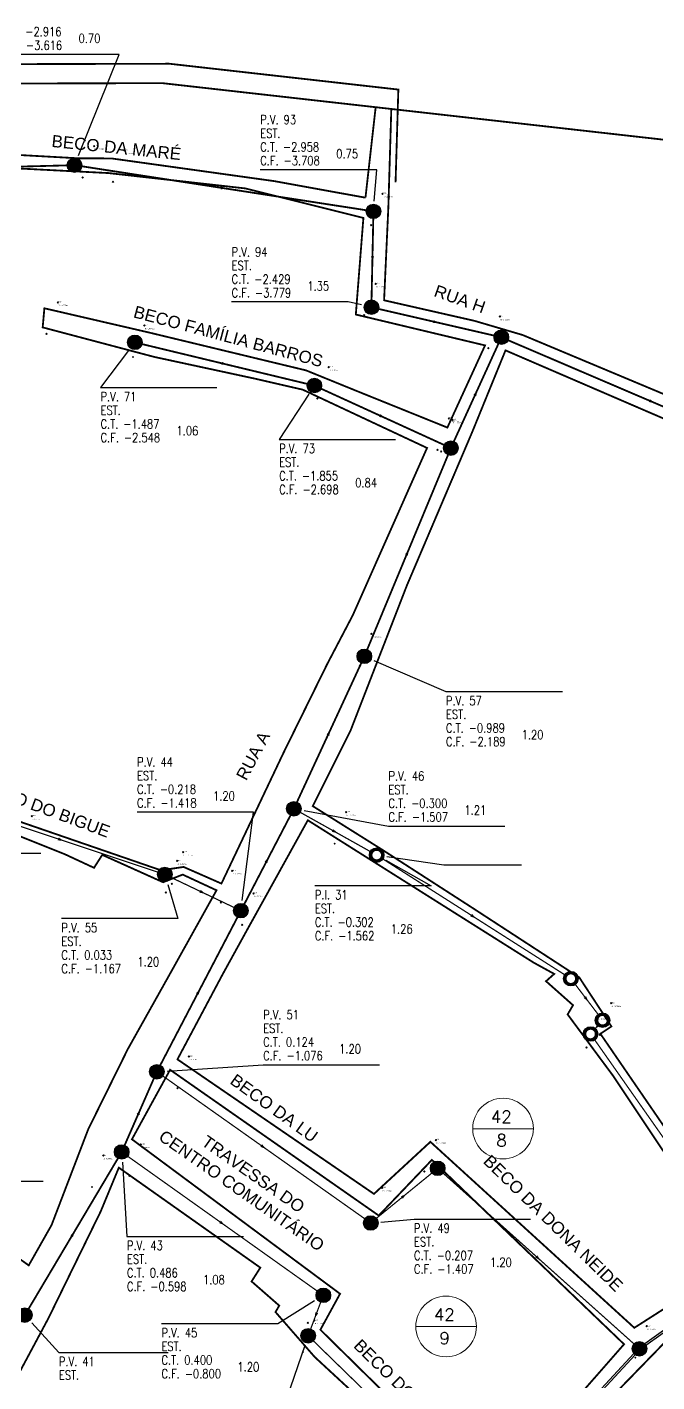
# Model space of a CAD drawing. Extents: x -44 to 717176, y -20 to 14707758.
# Drawn here: x 358129.6 to 358233.4, y 7353763.7 to 7353987.2 of the extents above; entities that cross this region are included whole.
import ezdxf
from ezdxf.enums import TextEntityAlignment as Align

# ---------------------------------------------------------------- set-up
doc = ezdxf.new("R2010")
doc.units = 0
doc.set_wipeout_variables(frame=1)
doc.header["$PDMODE"] = 3
doc.header["$PDSIZE"] = 0.1
for name, color, linetype in [('0-quadras', 5, 'Continuous'), ('A_Alerta', 2, 'Continuous'), ('Heights', 7, 'Continuous'), ('PONTOS-CAIXAS_U', 1, 'Continuous'), ('PS_IND_FLUXO', 3, 'Continuous'), ('PS_PONTOS_IDENTIFICACAO_LIN', 7, 'Continuous'), ('PS_PONTOS_IDENTIFICACAO_TXT', 7, 'Continuous'), ('Survey.td2', 7, 'Continuous'), ('Survey.td2_Mark', 7, 'Continuous'), ('TEXTO', 7, 'Continuous'), ('TUBO_PVC', 1, 'Continuous')]:
    doc.layers.add(name, color=color, linetype=linetype)
doc.layers.add('COTAS', color=7, linetype='Continuous', lineweight=9)
doc.styles.add('CARIMBO', font='arial.ttf', dxfattribs={"height": 2})
doc.styles.add('ROMANS', font='ROMANS.shx', dxfattribs={"height": 2})
doc.styles.add('SABESP', font='ROMANS.shx', dxfattribs={"height": 2})
doc.styles.get("Standard").update_dxf_attribs({"font": 'times.ttf'})

# ---------------------------------------------------------------- blocks, each defined once
blk = doc.blocks.new('*U777', base_point=(9690.446, 9362.01))
at = {"const_width": 0.24, "flags": 128}
blk.add_lwpolyline([(9690.326, 9362.01, 1), (9690.566, 9362.01, 1)], format="xyb", close=True, dxfattribs=at)
blk.add_circle((9690.446, 9362.01), 0.24)
blk = doc.blocks.new('*U795', base_point=(9690.446, 9362.01))
at = {"const_width": 0.24, "flags": 128}
blk.add_lwpolyline([(9690.326, 9362.01, 1), (9690.566, 9362.01, 1)], format="xyb", close=True, dxfattribs=at)
blk.add_circle((9690.446, 9362.01), 0.24)
blk = doc.blocks.new('*U796', base_point=(9690.446, 9362.01))
at = {"const_width": 0.24, "flags": 128}
blk.add_lwpolyline([(9690.326, 9362.01, 1), (9690.566, 9362.01, 1)], format="xyb", close=True, dxfattribs=at)
blk.add_circle((9690.446, 9362.01), 0.24)
blk = doc.blocks.new('*U798', base_point=(9690.446, 9362.01))
at = {"const_width": 0.24, "flags": 128}
blk.add_lwpolyline([(9690.326, 9362.01, 1), (9690.566, 9362.01, 1)], format="xyb", close=True, dxfattribs=at)
blk.add_circle((9690.446, 9362.01), 0.24)
blk = doc.blocks.new('*U799', base_point=(9690.446, 9362.01))
at = {"const_width": 0.24, "flags": 128}
blk.add_lwpolyline([(9690.326, 9362.01, 1), (9690.566, 9362.01, 1)], format="xyb", close=True, dxfattribs=at)
blk.add_circle((9690.446, 9362.01), 0.24)
blk = doc.blocks.new('*U800', base_point=(9690.446, 9362.01))
at = {"const_width": 0.24, "flags": 128}
blk.add_lwpolyline([(9690.326, 9362.01, 1), (9690.566, 9362.01, 1)], format="xyb", close=True, dxfattribs=at)
blk.add_circle((9690.446, 9362.01), 0.24)
blk = doc.blocks.new('*U801', base_point=(9690.446, 9362.01))
at = {"const_width": 0.24, "flags": 128}
blk.add_lwpolyline([(9690.326, 9362.01, 1), (9690.566, 9362.01, 1)], format="xyb", close=True, dxfattribs=at)
blk.add_circle((9690.446, 9362.01), 0.24)
blk = doc.blocks.new('*U806', base_point=(9690.446, 9362.01))
at = {"const_width": 0.24, "flags": 128}
blk.add_lwpolyline([(9690.326, 9362.01, 1), (9690.566, 9362.01, 1)], format="xyb", close=True, dxfattribs=at)
blk.add_circle((9690.446, 9362.01), 0.24)
blk = doc.blocks.new('*U807', base_point=(9690.446, 9362.01))
at = {"const_width": 0.24, "flags": 128}
blk.add_lwpolyline([(9690.326, 9362.01, 1), (9690.566, 9362.01, 1)], format="xyb", close=True, dxfattribs=at)
blk.add_circle((9690.446, 9362.01), 0.24)
blk = doc.blocks.new('*U808', base_point=(9690.446, 9362.01))
at = {"const_width": 0.24, "flags": 128}
blk.add_lwpolyline([(9690.326, 9362.01, 1), (9690.566, 9362.01, 1)], format="xyb", close=True, dxfattribs=at)
blk.add_circle((9690.446, 9362.01), 0.24)
blk = doc.blocks.new('*U809', base_point=(9690.446, 9362.01))
at = {"const_width": 0.24, "flags": 128}
blk.add_lwpolyline([(9690.326, 9362.01, 1), (9690.566, 9362.01, 1)], format="xyb", close=True, dxfattribs=at)
blk.add_circle((9690.446, 9362.01), 0.24)
blk = doc.blocks.new('*U811', base_point=(9690.446, 9362.01))
at = {"const_width": 0.24, "flags": 128}
blk.add_lwpolyline([(9690.326, 9362.01, 1), (9690.566, 9362.01, 1)], format="xyb", close=True, dxfattribs=at)
blk.add_circle((9690.446, 9362.01), 0.24)
blk = doc.blocks.new('*U812', base_point=(9690.446, 9362.01))
at = {"const_width": 0.24, "flags": 128}
blk.add_lwpolyline([(9690.326, 9362.01, 1), (9690.566, 9362.01, 1)], format="xyb", close=True, dxfattribs=at)
blk.add_circle((9690.446, 9362.01), 0.24)
blk = doc.blocks.new('*U813', base_point=(9690.446, 9362.01))
at = {"const_width": 0.24, "flags": 128}
blk.add_lwpolyline([(9690.326, 9362.01, 1), (9690.566, 9362.01, 1)], format="xyb", close=True, dxfattribs=at)
blk.add_circle((9690.446, 9362.01), 0.24)
blk = doc.blocks.new('*U827', base_point=(9690.446, 9362.01))
at = {"const_width": 0.24, "flags": 128}
blk.add_lwpolyline([(9690.326, 9362.01, 1), (9690.566, 9362.01, 1)], format="xyb", close=True, dxfattribs=at)
blk.add_circle((9690.446, 9362.01), 0.24)
blk = doc.blocks.new('*U828', base_point=(9690.446, 9362.01))
at = {"const_width": 0.24, "flags": 128}
blk.add_lwpolyline([(9690.326, 9362.01, 1), (9690.566, 9362.01, 1)], format="xyb", close=True, dxfattribs=at)
blk.add_circle((9690.446, 9362.01), 0.24)
blk = doc.blocks.new('*U848', base_point=(9690.446, 9362.01))
at = {"const_width": 0.24, "flags": 128}
blk.add_lwpolyline([(9690.326, 9362.01, 1), (9690.566, 9362.01, 1)], format="xyb", close=True, dxfattribs=at)
blk.add_circle((9690.446, 9362.01), 0.24)
blk = doc.blocks.new('*U849', base_point=(9690.446, 9362.01))
at = {"const_width": 0.24, "flags": 128}
blk.add_lwpolyline([(9690.326, 9362.01, 1), (9690.566, 9362.01, 1)], format="xyb", close=True, dxfattribs=at)
blk.add_circle((9690.446, 9362.01), 0.24)
blk = doc.blocks.new('*U850', base_point=(9690.446, 9362.01))
at = {"const_width": 0.24, "flags": 128}
blk.add_lwpolyline([(9690.326, 9362.01, 1), (9690.566, 9362.01, 1)], format="xyb", close=True, dxfattribs=at)
blk.add_circle((9690.446, 9362.01), 0.24)
blk = doc.blocks.new('*U1415', base_point=(9679.184, 9377.793))
at = {"const_width": 0.1, "flags": 128}
blk.add_lwpolyline([(9678.994, 9377.793, 1), (9679.374, 9377.793, 1)], format="xyb", close=True, dxfattribs=at)
blk.add_circle((9679.184, 9377.793), 0.24)
blk = doc.blocks.new('*U1416', base_point=(9679.184, 9377.793))
at = {"const_width": 0.1, "flags": 128}
blk.add_lwpolyline([(9678.994, 9377.793, 1), (9679.374, 9377.793, 1)], format="xyb", close=True, dxfattribs=at)
blk.add_circle((9679.184, 9377.793), 0.24)
blk = doc.blocks.new('*U1417', base_point=(9679.184, 9377.793))
at = {"const_width": 0.1, "flags": 128}
blk.add_lwpolyline([(9678.994, 9377.793, 1), (9679.374, 9377.793, 1)], format="xyb", close=True, dxfattribs=at)
blk.add_circle((9679.184, 9377.793), 0.24)
blk = doc.blocks.new('*U1419', base_point=(9679.184, 9377.793))
at = {"const_width": 0.1, "flags": 128}
blk.add_lwpolyline([(9678.994, 9377.793, 1), (9679.374, 9377.793, 1)], format="xyb", close=True, dxfattribs=at)
blk.add_circle((9679.184, 9377.793), 0.24)

msp = doc.modelspace()

# ---------------------------------------------------------------- linework, layer by layer
at = {"layer": '0-quadras'}
msp.add_lwpolyline([(357879.47, 7353922.2, 0.3, 0.3, 0), (357953.06, 7353955.2, 0.3, 0.3, 0), (358080.02, 7353980.94, 0.3, 0.3, 0), (358153.05, 7353981.13, 0.3, 0.3, 0), (358190.81, 7353976.87, 0.3, 0.3, 0), (358190.35, 7353961.56, 0, 0, 0)], format="xyseb", dxfattribs=at)
at = {"layer": '0-quadras', "const_width": 0.3}
for points in [[(357942.31, 7353814.69), (357922.12, 7353813.84), (357899.59, 7353814.4), (357796.74, 7353824.68), (357810.39, 7353891.5), (357878.3, 7353918.99), (357951.89, 7353952), (358078.86, 7353977.74), (358151.89, 7353977.93), (358189.65, 7353973.67), (358189.19, 7353958.36)], [(358185.39, 7353959.04), (358187.07, 7353973.96)], [(358285.27, 7353901.01), (358265.83, 7353912.06), (358258, 7353916.73), (358237.34, 7353925.48), (358211.31, 7353936.39), (358203.36, 7353938.73), (358188.46, 7353942.12), (358189.16, 7353957.42), (358189.65, 7353973.67), (358258.92, 7353965.85), (358350.07, 7353963.24), (358332.98, 7353920.56), (358332.98, 7353920.56)], [(358185.39, 7353959.04), (358170.36, 7353961.77), (358143.55, 7353965.51), (358137.99, 7353965.54), (358120.01, 7353966.54), (358107.82, 7353965.92), (358089.69, 7353949.96), (358081.36, 7353951.3)], [(358119.35, 7353964.31), (358143.02, 7353963.1), (358165.58, 7353960.57), (358185.05, 7353955.7), (358183.8, 7353939.77), (358205.1, 7353934.68), (358198.89, 7353921.13), (358184.3, 7353927.02), (358175.6, 7353930.56), (358149.78, 7353936.79), (358132.47, 7353940.8), (358132.19, 7353937.65), (358150.58, 7353932.78), (358167.15, 7353929.2), (358175.05, 7353927.38), (358195.54, 7353917.77), (358183.3, 7353890.18), (358179.07, 7353882.1), (358171.88, 7353867.49), (358161.65, 7353845.93), (358155.42, 7353848.67), (358151.68, 7353848.12), (358115.29, 7353860.67)], [(358247.68, 7353786.81), (358224.11, 7353821.16), (358225.93, 7353822.37), (358220.63, 7353830.45), (358202.73, 7353842.11), (358188.22, 7353851.47), (358176.71, 7353858.7), (358182.93, 7353871.16), (358192.22, 7353895.1), (358203.02, 7353920.48), (358208.47, 7353933.86), (358235.03, 7353922.4)], [(358114.58, 7353859.28), (358135.88, 7353850.75), (358140.65, 7353848.53), (358142.01, 7353850.66), (358152.03, 7353846.15), (358155.27, 7353847.41), (358160.84, 7353844.82), (358153.29, 7353831.26), (358146.22, 7353818.63), (358139.7, 7353805.42), (358133.65, 7353789.61), (358129.89, 7353782.97), (358106.12, 7353799.77)], [(358189.65, 7353728.96), (358203.15, 7353740.88), (358187.16, 7353758.48), (358177, 7353767.88), (358170.56, 7353775.27), (358171.18, 7353776.33), (358166.62, 7353780.32), (358168.06, 7353782.59), (358144.74, 7353799.08), (358141.76, 7353791.88), (358133.13, 7353774.24), (358125.65, 7353760.24), (358145.72, 7353742.02), (358148.94, 7353739.49), (358174.57, 7353714.42)], [(358138.84, 7353587.13), (358135.15, 7353613.19), (358135.44, 7353633.02), (358135.44, 7353650.98), (358140.25, 7353659.31), (358153.75, 7353686.31), (358173.95, 7353708.81), (358201.11, 7353733.36), (358211.49, 7353745.22), (358227.24, 7353762.57), (358236.04, 7353771.63), (358250.36, 7353781.76)]]:
    msp.add_lwpolyline(points, dxfattribs=at)
for points in [[(358218.71, 7353824.35), (358226.15, 7353814.3), (358245.76, 7353784.91), (358235.96, 7353776.67), (358229.7, 7353772.67), (358196.09, 7353803.34), (358186.79, 7353794.75), (358154.4, 7353816.94), (358161.81, 7353830.89), (358165.98, 7353838.47), (358168.1, 7353842.29), (358175.89, 7353856.37), (358213.1, 7353832.9), (358216.5, 7353831.03), (358215.15, 7353829.83), (358219.6, 7353825.87)], [(358153.19, 7353815.22), (358187.58, 7353791.18), (358196.34, 7353800.36), (358228.01, 7353769.96), (358205.95, 7353744.77), (358177.96, 7353772.35), (358181.2, 7353778.28), (358146.9, 7353803.76)]]:
    msp.add_lwpolyline(points, close=True, dxfattribs=at)
at = {"layer": 'COTAS', "ltscale": 4}
for p, q in [((358203.06, 7353805.51), (358213.06, 7353805.51)), ((358193.68, 7353772.88), (358203.68, 7353772.88))]:
    msp.add_line(p, q, dxfattribs=at)
at = {"layer": 'COTAS'}
for centre in [(358208.06, 7353805.52), (358198.68, 7353772.89)]:
    msp.add_circle(centre, 5, dxfattribs=at)
at = {"layer": 'PS_IND_FLUXO'}
for points in [[(358161.58, 7353960.67, 0.5, 0, 0), (358162.57, 7353960.52, 0, 0, 0)], [(358186.55, 7353949.38, 0.5, 0, 0), (358186.53, 7353948.38, 0, 0, 0)], [(358196.59, 7353938.6, 0.5, 0, 0), (358197.56, 7353938.38, 0, 0, 0)], [(358161.69, 7353931.73, 0.5, 0, 0), (358162.66, 7353931.5, 0, 0, 0)], [(358203.42, 7353926.43, 0.5, 0, 0), (358203.84, 7353927.34, 0, 0, 0)], [(358232.18, 7353925.57, 0.5, 0, 0), (358233.1, 7353925.18, 0, 0, 0)], [(358187.76, 7353923.11, 0.5, 0, 0), (358188.67, 7353922.69, 0, 0, 0)], [(358192.15, 7353900.12, 0.5, 0, 0), (358192.53, 7353901.04, 0, 0, 0)], [(358179.19, 7353870.39, 0.5, 0, 0), (358179.61, 7353871.29, 0, 0, 0)], [(358134.75, 7353853.29, 0.5, 0, 0), (358135.69, 7353852.97, 0, 0, 0)], [(358179.98, 7353854.69, 0.5, 0, 0), (358180.85, 7353854.2, 0, 0, 0)], [(358168.99, 7353849.42, 0.5, 0, 0), (358169.45, 7353850.3, 0, 0, 0)], [(358158.13, 7353844.66, 0.5, 0, 0), (358159.03, 7353844.23, 0, 0, 0)], [(358202.82, 7353840.71, 0.5, 0, 0), (358203.66, 7353840.17, 0, 0, 0)], [(358157.7, 7353827.74, 0.5, 0, 0), (358158.16, 7353828.62, 0, 0, 0)], [(358221.55, 7353827.22, 0.5, 0, 0), (358222.16, 7353826.43, 0, 0, 0)], [(358223.81, 7353822.64, 0.5, 0, 0), (358223.15, 7353821.88, 0, 0, 0)], [(358147.91, 7353807.83, 0.5, 0, 0), (358148.31, 7353808.74, 0, 0, 0)], [(358168.22, 7353802.72, 0.5, 0, 0), (358169.04, 7353802.14, 0, 0, 0)], [(358191.39, 7353794.15, 0.5, 0, 0), (358192.16, 7353794.78, 0, 0, 0)], [(358161.42, 7353790.14, 0.5, 0, 0), (358162.23, 7353789.56, 0, 0, 0)], [(358136.97, 7353787.78, 0.5, 0, 0), (358137.48, 7353788.64, 0, 0, 0)], [(358213.54, 7353784.43, 0.5, 0, 0), (358214.29, 7353783.76, 0, 0, 0)], [(358177.36, 7353775.16, 0.5, 0, 0), (358177.01, 7353774.22, 0, 0, 0)]]:
    msp.add_lwpolyline(points, format="xyseb", dxfattribs=at)
at = {"layer": 'PS_PONTOS_IDENTIFICACAO_LIN', "linetype": 'Continuous'}
for points in [[(358138.08, 7353965.98), (358144.78, 7353982.67), (358125.58, 7353982.67)], [(358186.84, 7353958.48), (358187.24, 7353963.66), (358168.04, 7353963.66)], [(358184.71, 7353941.35), (358182.53, 7353941.85), (358163.33, 7353941.85)], [(358146.35, 7353933.82), (358141.72, 7353927.73), (358160.92, 7353927.73)], [(358176.04, 7353926.63), (358171.16, 7353919.17), (358190.36, 7353919.17)], [(358186.77, 7353882.74), (358198.66, 7353877.59), (358217.86, 7353877.59)], [(358165.07, 7353843.14), (358166.94, 7353857.73), (358147.74, 7353857.73)], [(358175.26, 7353857.96), (358189.17, 7353855.42), (358208.37, 7353855.42)], [(358188.72, 7353849.8), (358196.24, 7353845.57), (358177.04, 7353845.57)], [(358152.79, 7353845.8), (358154.47, 7353840.15), (358135.27, 7353840.15)], [(358152.7, 7353815.01), (358168.52, 7353816.05), (358187.72, 7353816.05)], [(358145.32, 7353799.97), (358146.08, 7353787.74), (358165.28, 7353787.74)], [(358105.34, 7353796.05), (358114.28, 7353796.86), (358132.28, 7353796.86)], [(358187.95, 7353790.11), (358193.39, 7353790.6), (358212.59, 7353790.6)], [(358177, 7353777.13), (358170.96, 7353773.35), (358151.76, 7353773.35)], [(358130.39, 7353773.51), (358134.86, 7353768.62), (358152.86, 7353768.62)], [(358175.39, 7353769.75), (358170.67, 7353756.03), (358189.87, 7353756.03)]]:
    msp.add_lwpolyline(points, dxfattribs=at)
at = {"layer": 'PS_PONTOS_IDENTIFICACAO_TXT'}
msp.add_lwpolyline([(358188.92, 7353850.38), (358198.29, 7353849), (358211.09, 7353849)], dxfattribs=at)
at = {"layer": 'Survey.td2'}
for p in [(358140.66, 7353967.56, -2.92), (358145.66, 7353966.83, -2.97), (358138.78, 7353962.36, -2.92), (358143.78, 7353961.64, -2.97), (358188.2, 7353959.71, -2.96), (358186.33, 7353954.52, -2.96), (358187.07, 7353944.84, -2.43), (358134.69, 7353941.78, -1.81), (358148.95, 7353937.95, -1.49), (358185.19, 7353939.65, -2.43), (358207.52, 7353939.43, -2.37), (358132.82, 7353936.59, -1.81), (358205.64, 7353934.23, -2.37), (358147.08, 7353932.76, -1.49), (358179.32, 7353931.1, -1.86), (358177.45, 7353925.91, -1.86), (358199.14, 7353922.65, -1.59), (358199.73, 7353922.41, -1.63), (358197.27, 7353917.45, -1.59), (358197.86, 7353917.22, -1.63), (358186.36, 7353887.1, -0.99), (358184.49, 7353881.9, -0.99), (358182.2, 7353857.71, -0.3), (358155.33, 7353851.12, 0.12), (358180.32, 7353852.52, -0.3), (358154.37, 7353849.67, 0.03), (358163.43, 7353848.03, -0.16), (358152.5, 7353844.47, 0.03), (358153.46, 7353845.92, 0.12), (358166.93, 7353844.33, -0.22), (358161.56, 7353842.84, -0.16), (358165.06, 7353839.13, -0.22), (358225.9, 7353826.2, -1.71), (358223.7, 7353824.11, -1.71), (358224.03, 7353821.01, -1.71), (358156.28, 7353817.41, 0.12), (358221.83, 7353818.91, -1.71), (358154.41, 7353812.21, 0.12), (358196.98, 7353803.65, -1.28), (358148.34, 7353802.9, 0.49), (358142.18, 7353801.08, 0.57), (358146.47, 7353797.7, 0.49), (358195.1, 7353798.46, -1.28), (358140.31, 7353795.89, 0.57), (358188.13, 7353795.75, -0.21), (358186.26, 7353790.56, -0.21), (358177.77, 7353778.67, 0.37), (358175.89, 7353773.48, 0.37), (358176.97, 7353773.88, 0.12), (358231.74, 7353772.94, -1.65), (358175.1, 7353768.68, 0.12), (358229.86, 7353767.74, -1.65)]:
    msp.add_point(p, dxfattribs=at)
at = {"layer": 'TUBO_PVC'}
for points, const_width in [([(358108.48, 7353963.64), (358136.25, 7353964.37)], 0.3), ([(358138.63, 7353964.22), (358185.52, 7353956.97)], 0.3), ([(358186.68, 7353955.59), (358186.39, 7353942.17)], 0.3), ([(358187.53, 7353940.7), (358206.62, 7353936.29)], 0.3), ([(358208.89, 7353935.54), (358256.39, 7353915.21)], 0.3), ([(358148.55, 7353934.9), (358175.8, 7353928.33)], 0.3), ([(358207.29, 7353934.92), (358199.96, 7353918.84)], 0.3), ([(358178.06, 7353927.55), (358198.38, 7353918.25)], 0.3), ([(358199.01, 7353916.64), (358185.67, 7353884.52)], 0.3), ([(358184.71, 7353882.32), (358174.09, 7353859.35)], 0.3), ([(358119.27, 7353858.45), (358151.17, 7353847.81)], 0.2), ([(358174.64, 7353857.68), (358186.19, 7353851.21)], 0.2), ([(358173.04, 7353857.2), (358165.41, 7353842.52)], 0.3), ([(358188.25, 7353849.99), (358218.23, 7353830.89)], 0.2), ([(358153.39, 7353846.92), (358163.77, 7353841.97)], 0.2), ([(358151.56, 7353815.96), (358164.3, 7353840.39)], 0.3), ([(358219.97, 7353829.3), (358223.74, 7353824.35)], 0.2), ([(358223.68, 7353822.49), (358223.27, 7353822.02)], 0.2), ([(358223.18, 7353820.14), (358248.41, 7353784.18)], 0.2), ([(358145.69, 7353802.76), (358150.52, 7353813.8)], 0.3), ([(358151.98, 7353814.21), (358185.28, 7353790.65)], 0.2), ([(358129.86, 7353775.79), (358144.6, 7353800.63)], 0.3), ([(358146.19, 7353800.97), (358177.46, 7353778.72)], 0.2), ([(358187.18, 7353790.72), (358196.36, 7353798.21)], 0.2), ([(358198.19, 7353798.17), (358229.64, 7353770.02)], 0.2), ([(358178.02, 7353776.91), (358176.36, 7353772.48)], 0.2), ([(358176.8, 7353770.52), (358203.68, 7353744.33)], 0.2)]:
    msp.add_lwpolyline(points, dxfattribs=dict(at, const_width=const_width))
for points in [[(358248.83, 7353782.25), (358248.74, 7353782.37), (358231.43, 7353770.04), (358231.51, 7353769.91), (358231.6, 7353769.79), (358248.92, 7353782.13)], [(358229.72, 7353768.34), (358229.61, 7353768.44), (358206.21, 7353743.07), (358206.32, 7353742.97), (358206.43, 7353742.87), (358229.83, 7353768.23)]]:
    msp.add_lwpolyline(points, close=True, dxfattribs=at)

# ---------------------------------------------------------------- block references
at = {"layer": 'PONTOS-CAIXAS_U', "xscale": 5, "yscale": 5, "zscale": 5}
for name, p in [('*U848', (358137.44, 7353964.4)), ('*U849', (358186.71, 7353956.78)), ('*U850', (358186.37, 7353940.97)), ('*U828', (358147.38, 7353935.18)), ('*U813', (358207.79, 7353936.02)), ('*U827', (358176.97, 7353928.05)), ('*U812', (358199.47, 7353917.75)), ('*U811', (358185.21, 7353883.41)), ('*U801', (358173.59, 7353858.26)), ('*U1419', (358187.24, 7353850.63)), ('*U809', (358152.31, 7353847.43)), ('*U800', (358164.85, 7353841.46)), ('*U1415', (358219.24, 7353830.25)), ('*U1416', (358224.47, 7353823.4)), ('*U1417', (358222.49, 7353821.12)), ('*U808', (358151.01, 7353814.9)), ('*U799', (358145.21, 7353801.67)), ('*U806', (358197.29, 7353798.97)), ('*U807', (358186.26, 7353789.96)), ('*U798', (358178.44, 7353778.03)), ('*U795', (358129.24, 7353774.76)), ('*U796', (358175.94, 7353771.36)), ('*U777', (358230.54, 7353769.22))]:
    msp.add_blockref(name, p, dxfattribs=at)

# ---------------------------------------------------------------- texts
at = {"layer": 'A_Alerta', "color": 0, "style": 'CARIMBO'}
for s, rotation, p in [('BECO DA MARÉ', 354.1452, (358144.34, 7353967.32)), ('RUA H', 340.3617, (358200.95, 7353942.33)), ('BECO FAMÍLIA BARROS', 345.1038, (358162.79, 7353936.17)), ('RUA A', 62.0907, (358166.86, 7353867.01)), ('BECO DA LU', 324.0321, (358170.33, 7353808.9)), ('BECO DA DONA NEIDE', 315.6157, (358216.34, 7353789.93)), ('BECO DO PACHECO', 315.6157, (358193.8, 7353760.66))]:
    msp.add_text(s, height=2, rotation=rotation, dxfattribs=at).set_placement(p, align=Align.MIDDLE_CENTER)
at = {"layer": 'A_Alerta', "color": 0, "lineweight": 30, "insert": (358167.47, 7353798.84), "char_height": 2, "width": 55.7541, "attachment_point": 2, "rotation": 324.9705, "style": 'CARIMBO'}
msp.add_mtext('TRAVESSA DO\\PCENTRO COMUNITÁRIO', dxfattribs=at)
at = {"layer": 'Heights', "color": 24}
for s, p in [(' H: -2.9161m', (358140.66, 7353966.96, -2.92)), (' H: -2.9738m', (358145.66, 7353966.23, -2.97)), (' H: -2.9584m', (358188.2, 7353959.11, -2.96)), (' H: -2.4299m', (358187.07, 7353944.24, -2.43)), (' H: -1.8079m', (358134.69, 7353941.18, -1.81)), (' H: -2.3659m', (358207.52, 7353938.83, -2.37)), (' H: -1.4879m', (358148.95, 7353937.35, -1.49)), (' H: -1.8558m', (358179.32, 7353930.5, -1.86)), (' H: -1.5912m', (358199.14, 7353922.05, -1.59)), (' H: -1.6299m', (358199.73, 7353921.81, -1.63)), (' H: -0.9891m', (358186.36, 7353886.5, -0.99)), (' H: -0.3017m', (358182.2, 7353857.11, -0.3)), (' H: 0.1212m', (358155.33, 7353850.52, 0.12)), (' H: 0.0336m', (358154.37, 7353849.07, 0.03)), (' H: -0.1568m', (358163.43, 7353847.43, -0.16)), (' H: -0.218m', (358166.93, 7353843.73, -0.22)), (' H: -1.7149m', (358225.9, 7353825.6, -1.71)), (' H: -1.7131m', (358223.7, 7353823.51, -1.71)), (' H: 0.124m', (358156.28, 7353816.81, 0.12)), (' H: 0.4863m', (358148.34, 7353802.3, 0.49)), (' H: -1.2836m', (358196.98, 7353803.05, -1.28)), (' H: 0.5688m', (358142.18, 7353800.48, 0.57)), (' H: -0.2076m', (358188.13, 7353795.15, -0.21)), (' H: 0.3711m', (358177.77, 7353778.07, 0.37)), (' H: 0.1183m', (358176.97, 7353773.28, 0.12)), (' H: -1.6459m', (358231.74, 7353772.34, -1.65))]:
    msp.add_text(s, height=0.2, dxfattribs=at).set_placement(p)
at = {"layer": 'PS_PONTOS_IDENTIFICACAO_TXT', "style": 'ROMANS', "width": 0.8}
for s, p in [('C.T. -2.916', (358125.58, 7353985.67)), ('C.F. -3.616', (358125.58, 7353983.42)), ('0.70', (358138.1, 7353984.55)), ('P.V. 93', (358168.04, 7353971.16)), ('EST. ', (358168.04, 7353968.91)), ('C.T. -2.958', (358168.04, 7353966.66)), ('0.75', (358180.57, 7353965.53)), ('C.F. -3.708', (358168.04, 7353964.41)), ('P.V. 94', (358163.33, 7353949.35)), ('EST. ', (358163.33, 7353947.1)), ('C.T. -2.429', (358163.33, 7353944.85)), ('1.35', (358175.8, 7353943.73)), ('C.F. -3.779', (358163.33, 7353942.6)), ('P.V. 71', (358141.72, 7353925.48)), ('EST. ', (358141.72, 7353923.23)), ('C.T. -1.487', (358141.72, 7353920.98)), ('C.F. -2.548', (358141.72, 7353918.73)), ('1.06', (358154.24, 7353919.85)), ('P.V. 73', (358171.16, 7353916.92)), ('EST. ', (358171.16, 7353914.67)), ('C.T. -1.855', (358171.16, 7353912.42)), ('C.F. -2.698', (358171.16, 7353910.17)), ('0.84', (358183.69, 7353911.29)), ('P.V. 57', (358198.66, 7353875.34)), ('EST. ', (358198.66, 7353873.09)), ('C.T. -0.989', (358198.66, 7353870.84)), ('1.20', (358211.13, 7353869.72)), ('C.F. -2.189', (358198.66, 7353868.59)), ('P.V. 44', (358147.74, 7353865.23)), ('EST. ', (358147.74, 7353862.98)), ('P.V. 46', (358189.17, 7353862.92)), ('C.T. -0.218', (358147.74, 7353860.73)), ('EST. ', (358189.17, 7353860.67)), ('C.F. -1.418', (358147.74, 7353858.48)), ('1.20', (358160.27, 7353859.61)), ('C.T. -0.300', (358189.17, 7353858.42)), ('C.F. -1.507', (358189.17, 7353856.17)), ('1.21', (358201.7, 7353857.29)), ('P.I. 31', (358177.04, 7353843.32)), ('EST. ', (358177.04, 7353841.07)), ('C.T. -0.302', (358177.04, 7353838.82)), ('P.V. 55', (358135.27, 7353837.9)), ('C.F. -1.562', (358177.04, 7353836.57)), ('1.26', (358189.57, 7353837.7)), ('EST. ', (358135.27, 7353835.65)), ('C.T. 0.033', (358135.27, 7353833.4)), ('1.20', (358147.8, 7353832.28)), ('C.F. -1.167', (358135.27, 7353831.15)), ('P.V. 51', (358168.52, 7353823.55)), ('EST. ', (358168.52, 7353821.3)), ('C.T. 0.124', (358168.52, 7353819.05)), ('1.20', (358181.05, 7353817.92)), ('C.F. -1.076', (358168.52, 7353816.8)), ('P.V. 49', (358193.39, 7353788.35)), ('P.V. 43', (358146.08, 7353785.49)), ('EST. ', (358193.39, 7353786.1)), ('EST. ', (358146.08, 7353783.24)), ('C.T. -0.207', (358193.39, 7353783.85)), ('1.20', (358205.92, 7353782.73)), ('C.T. 0.486', (358146.08, 7353780.99)), ('C.F. -1.407', (358193.39, 7353781.6)), ('C.F. -0.598', (358146.08, 7353778.74)), ('1.08', (358158.61, 7353779.87)), ('P.V. 45', (358151.76, 7353771.1)), ('EST. ', (358151.76, 7353768.85)), ('C.T. 0.400', (358151.76, 7353766.6)), ('P.V. 41', (358134.86, 7353766.37)), ('C.F. -0.800', (358151.76, 7353764.35)), ('1.20', (358164.29, 7353765.48)), ('EST. ', (358134.86, 7353764.12))]:
    msp.add_text(s, height=1.5, dxfattribs=at).set_placement(p)
at = {"layer": 'Survey.td2_Mark'}
for s, p in [(' pt102', (358140.66, 7353967.56, -2.92)), (' pt67', (358145.66, 7353966.83, -2.97)), (' pt66', (358188.2, 7353959.71, -2.96)), (' pt65', (358187.07, 7353944.84, -2.43)), (' pt72', (358134.69, 7353941.78, -1.81)), (' pt71', (358148.95, 7353937.95, -1.49)), (' pt61', (358207.52, 7353939.43, -2.37)), (' pt70', (358179.32, 7353931.1, -1.86)), (' pt69', (358199.14, 7353922.65, -1.59)), (' pt60', (358199.73, 7353922.41, -1.63)), (' pt59', (358186.36, 7353887.1, -0.99)), (' pt36', (358182.2, 7353857.71, -0.3)), (' pt74', (358155.33, 7353851.12, 0.12)), (' pt75', (358154.37, 7353849.67, 0.03)), (' pt73', (358163.43, 7353848.03, -0.16)), (' pt58', (358166.93, 7353844.33, -0.22)), (' pt35', (358225.9, 7353826.2, -1.71)), (' pt34', (358223.7, 7353824.11, -1.71)), (' pt40', (358156.28, 7353817.41, 0.12)), (' pt38', (358196.98, 7353803.65, -1.28)), (' pt44', (358148.34, 7353802.9, 0.49)), (' pt57', (358142.18, 7353801.08, 0.57)), (' pt39', (358188.13, 7353795.75, -0.21)), (' pt43', (358177.77, 7353778.67, 0.37)), (' pt42', (358176.97, 7353773.88, 0.12)), (' pt37', (358231.74, 7353772.94, -1.65))]:
    msp.add_text(s, height=0.2, dxfattribs=at).set_placement(p)
at = {"layer": 'TEXTO', "style": 'SABESP'}
for s, p in [('42', (358207.77, 7353806.48)), ('8', (358207.83, 7353802.59)), ('42', (358198.39, 7353773.85)), ('9', (358198.45, 7353769.96))]:
    msp.add_text(s, height=2, dxfattribs=at).set_placement(p, align=Align.CENTER)

# ---------------------------------------------------------------- next in the draw order: wipeouts: each hides what was drawn before it
for points, layer in [([(358121.13, 7353860.72), (358143.07, 7353852.59), (358144.27, 7353855.85), (358122.33, 7353863.98)], 'A_Alerta'), ([(358122.34, 7353868.8), (358130.21, 7353868.8), (358130.21, 7353870.5), (358122.34, 7353870.5)], 'PS_PONTOS_IDENTIFICACAO_TXT')]:
    msp.add_wipeout(points).dxf.layer = layer

# ---------------------------------------------------------------- next in the draw order: linework, layer by layer
at = {"layer": 'PS_PONTOS_IDENTIFICACAO_LIN', "linetype": 'Continuous'}
msp.add_lwpolyline([(358117.17, 7353857.43), (358112.69, 7353850.92), (358131.89, 7353850.92)], dxfattribs=at)
at = {"layer": 'Survey.td2'}
msp.add_point((358130.41, 7353857.05, 0.52), dxfattribs=at)

# ---------------------------------------------------------------- next in the draw order: texts
at = {"layer": 'A_Alerta', "color": 0, "style": 'CARIMBO'}
msp.add_text('BECO DO BIGUE', height=2, rotation=339.6632, dxfattribs=at).set_placement((358132.67, 7353858.29), align=Align.MIDDLE_CENTER)
at = {"layer": 'Heights', "color": 24}
msp.add_text(' H: 0.523m', height=0.2, dxfattribs=at).set_placement((358130.41, 7353856.45, 0.52))
at = {"layer": 'Survey.td2_Mark'}
msp.add_text(' pt76', height=0.2, dxfattribs=at).set_placement((358130.41, 7353857.05, 0.52))

doc.saveas('drawing.dxf')
